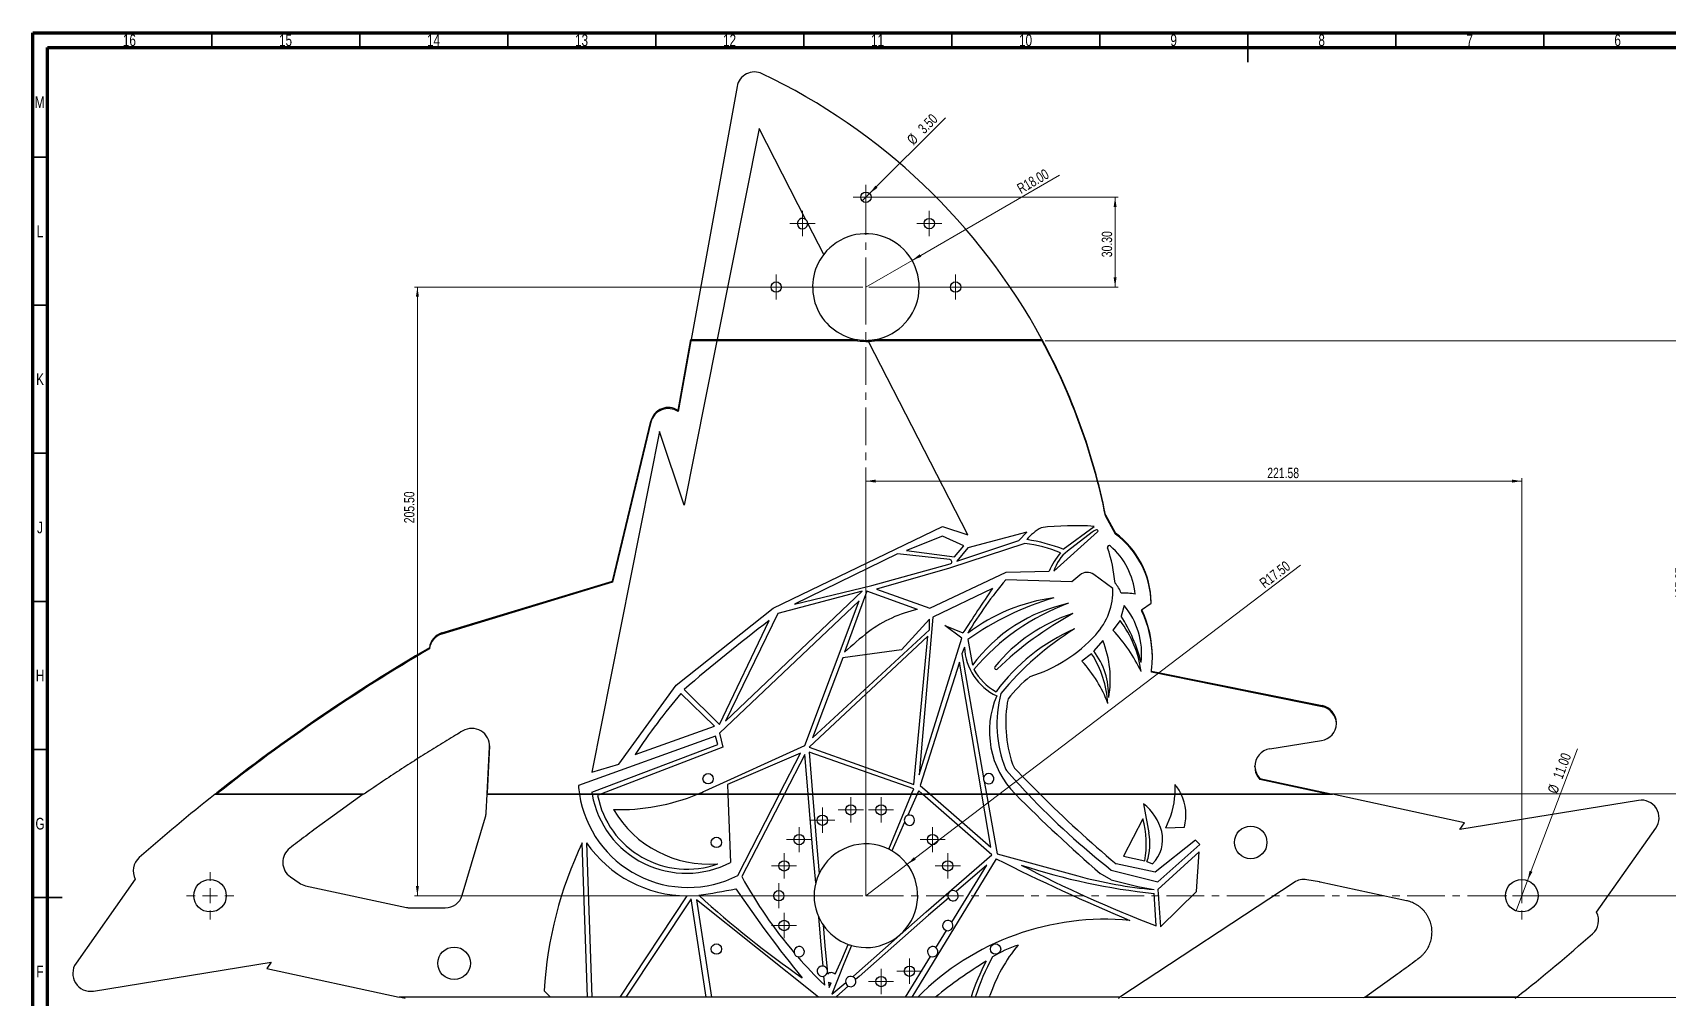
# Model space of a CAD drawing. Header units: millimetres. Extents: x 0 to 855, y 0 to 589.
# Drawn here: x 15 to 567, y 263 to 589 of the extents above; entities that cross this region are included whole.
import ezdxf

# ---------------------------------------------------------------- set-up
doc = ezdxf.new("R2010")
doc.units = ezdxf.units.MM
doc.linetypes.add('CENTERX2', pattern=[20.32, 12.7, -2.54, 2.54, -2.54])
doc.styles.add('SLDTEXTSTYLE0', font='TXT', dxfattribs={"width": 0.75})
doc.dimstyles.new('SLDDIMSTYLE0', dxfattribs={"dimtxt": 3.5, "dimasz": 3.302, "dimexe": 0, "dimexo": 0.0625, "dimgap": 0.875, "dimtad": 1, "dimrnd": 1e-09, "dimzin": 4, "dimdsep": 46, "dimtxsty": 'SLDTEXTSTYLE0', "dimsah": 1, "dimcen": 0.09, "dimadec": 0, "dimazin": 1, "dimtfac": 1, "dimtofl": 0, "dimtmove": 0, "dimatfit": 3, "dimfxl": 1, "dimfrac": 2, "dimtolj": 1, "dimtzin": 12, "dimarcsym": 0})
doc.dimstyles.new('SLDDIMSTYLE1', dxfattribs={"dimtxt": 3.5, "dimasz": 3.302, "dimexe": 0, "dimexo": 0.0625, "dimgap": 0.875, "dimtad": 1, "dimrnd": 1e-09, "dimzin": 12, "dimdsep": 46, "dimtxsty": 'SLDTEXTSTYLE0', "dimsah": 1, "dimcen": 0.09, "dimadec": 0, "dimazin": 3, "dimtfac": 1, "dimtofl": 0, "dimtmove": 0, "dimatfit": 3, "dimfxl": 1, "dimfrac": 2, "dimtolj": 1, "dimtzin": 12, "dimarcsym": 0})
doc.dimstyles.new('SLDDIMSTYLE2', dxfattribs={"dimtxt": 3.5, "dimasz": 3.302, "dimexe": 0, "dimexo": 0.0625, "dimgap": 0.875, "dimtad": 1, "dimrnd": 1e-09, "dimzin": 4, "dimdsep": 46, "dimtxsty": 'SLDTEXTSTYLE0', "dimsah": 1, "dimcen": 0, "dimadec": 0, "dimazin": 1, "dimtfac": 1, "dimtofl": 0, "dimtmove": 0, "dimatfit": 3, "dimfxl": 1, "dimfrac": 2, "dimtolj": 1, "dimtzin": 12, "dimarcsym": 0})
doc.dimstyles.new('SLDDIMSTYLE3', dxfattribs={"dimtxt": 3.5, "dimasz": 3.302, "dimexe": 0, "dimexo": 0.0625, "dimgap": 0.875, "dimtad": 1, "dimrnd": 1e-09, "dimzin": 4, "dimdsep": 46, "dimtxsty": 'SLDTEXTSTYLE0', "dimblk1": 'NONE', "dimsah": 1, "dimcen": 0, "dimadec": 0, "dimazin": 1, "dimtfac": 1, "dimtmove": 0, "dimatfit": 3, "dimldrblk": 'NONE', "dimfxl": 1, "dimfrac": 2, "dimtolj": 1, "dimtzin": 12, "dimarcsym": 0})

# ---------------------------------------------------------------- blocks, each defined once
blk = doc.blocks.new('_D')
at = {"color": 7, "linetype": 'Continuous', "lineweight": 0}
for p, q in [((297.49, 533.44), (381.68, 533.44)), ((380.68, 533.44), (380.68, 503.14)), ((297.49, 503.14), (381.68, 503.14))]:
    blk.add_line(p, q, dxfattribs=at)
at = {"color": 7, "linetype": 'Continuous', "lineweight": 18}
for points in [[(380.68, 533.44), (380.18, 530.14), (381.19, 530.14)], [(380.68, 503.14), (381.19, 506.44), (380.18, 506.44)]]:
    blk.add_solid(points, dxfattribs=at)
at = {"color": 7, "linetype": 'Continuous', "lineweight": 18, "insert": (376.17, 513.21), "char_height": 3.5, "attachment_point": 1, "rotation": 90, "style": 'SLDTEXTSTYLE0'}
blk.add_mtext('30.30', dxfattribs=at)
blk = doc.blocks.new('_D_1')
at = {"color": 7, "linetype": 'Continuous', "lineweight": 0}
for p, q in [((296.49, 298.64), (296.49, 438.61)), ((296.49, 437.61), (518.07, 437.61)), ((518.07, 298.64), (518.07, 438.61))]:
    blk.add_line(p, q, dxfattribs=at)
at = {"color": 7, "linetype": 'Continuous', "lineweight": 18}
for points in [[(296.49, 437.61), (299.79, 437.1), (299.79, 438.12)], [(518.07, 437.61), (514.77, 438.12), (514.77, 437.1)]]:
    blk.add_solid(points, dxfattribs=at)
at = {"color": 7, "linetype": 'Continuous', "lineweight": 18, "insert": (432.09, 442.12), "char_height": 3.5, "attachment_point": 1, "style": 'SLDTEXTSTYLE0'}
blk.add_mtext('221.58', dxfattribs=at)
blk = doc.blocks.new('_D_2')
at = {"color": 7, "linetype": 'Continuous', "lineweight": 0}
for p, q in [((295.49, 503.14), (143.97, 503.14)), ((144.97, 503.14), (144.97, 297.64)), ((295.49, 297.64), (143.97, 297.64))]:
    blk.add_line(p, q, dxfattribs=at)
at = {"color": 7, "linetype": 'Continuous', "lineweight": 18}
for points in [[(144.97, 503.14), (144.46, 499.84), (145.48, 499.84)], [(144.97, 297.64), (145.48, 300.94), (144.46, 300.94)]]:
    blk.add_solid(points, dxfattribs=at)
at = {"color": 7, "linetype": 'Continuous', "lineweight": 18, "insert": (140.46, 423.38), "char_height": 3.5, "attachment_point": 1, "rotation": 90, "style": 'SLDTEXTSTYLE0'}
blk.add_mtext('205.50', dxfattribs=at)
blk = doc.blocks.new('_D_3')
at = {"color": 7, "linetype": 'Continuous', "lineweight": 0}
for p, q in [((357.01, 485.01), (575.44, 485.01)), ((574.44, 485.01), (574.44, 297.64)), ((519.07, 297.64), (575.44, 297.64))]:
    blk.add_line(p, q, dxfattribs=at)
at = {"color": 7, "linetype": 'Continuous', "lineweight": 18}
for points in [[(574.44, 485.01), (573.94, 481.71), (574.95, 481.71)], [(574.44, 297.64), (574.95, 300.94), (573.94, 300.94)]]:
    blk.add_solid(points, dxfattribs=at)
at = {"color": 7, "linetype": 'Continuous', "lineweight": 18, "insert": (569.93, 397.75), "char_height": 3.5, "attachment_point": 1, "rotation": 90, "style": 'SLDTEXTSTYLE0'}
blk.add_mtext('187.37', dxfattribs=at)
blk = doc.blocks.new('_D_4')
at = {"color": 7, "linetype": 'Continuous', "lineweight": 0}
for p, q in [((453.13, 331.98), (587.44, 331.98)), ((586.44, 331.98), (586.44, 297.64)), ((519.07, 297.64), (587.44, 297.64))]:
    blk.add_line(p, q, dxfattribs=at)
at = {"color": 7, "linetype": 'Continuous', "lineweight": 18}
for points in [[(586.44, 331.98), (585.94, 328.68), (586.95, 328.68)], [(586.44, 297.64), (586.95, 300.94), (585.94, 300.94)]]:
    blk.add_solid(points, dxfattribs=at)
at = {"color": 7, "linetype": 'Continuous', "lineweight": 18, "insert": (581.93, 308.48), "char_height": 3.5, "attachment_point": 1, "rotation": 90, "style": 'SLDTEXTSTYLE0'}
blk.add_mtext('34.34', dxfattribs=at)
blk = doc.blocks.new('_D_5')
at = {"color": 7, "linetype": 'Continuous', "lineweight": 0}
for q in [(361.93, 540.87), (296.49, 503.14)]:
    blk.add_line((312.08, 512.13), q, dxfattribs=at)
at = {"color": 7, "linetype": 'Continuous', "lineweight": 18}
blk.add_solid([(312.08, 512.13), (315.2, 513.34), (314.69, 514.22)], dxfattribs=at)
at = {"color": 7, "linetype": 'Continuous', "lineweight": 18, "insert": (347.14, 537.55), "char_height": 3.5, "attachment_point": 1, "rotation": 29.9685, "style": 'SLDTEXTSTYLE0'}
blk.add_mtext('R18.00', dxfattribs=at)
blk = doc.blocks.new('_D_6')
at = {"color": 7, "linetype": 'Continuous', "lineweight": 0}
for q in [(323.34, 560.29), (295.25, 532.2)]:
    blk.add_line((297.73, 534.68), q, dxfattribs=at)
at = {"color": 7, "linetype": 'Continuous', "lineweight": 18}
blk.add_solid([(297.73, 534.68), (300.42, 536.65), (299.7, 537.37)], dxfattribs=at)
at = {"color": 7, "linetype": 'Continuous', "lineweight": 18, "char_height": 3.5, "attachment_point": 1, "rotation": 45, "style": 'SLDTEXTSTYLE0'}
for s, insert in [('3.50', (313.72, 557.11)), ('%%c', (310.02, 553.34))]:
    blk.add_mtext(s, dxfattribs=dict(at, insert=insert))
blk = doc.blocks.new('_None')
blk = doc.blocks.new('_D_7')
at = {"color": 7, "linetype": 'Continuous', "lineweight": 0}
for q in [(443.33, 409.23), (296.49, 297.64)]:
    blk.add_line((310.42, 308.23), q, dxfattribs=at)
at = {"color": 7, "linetype": 'Continuous', "lineweight": 18}
blk.add_solid([(310.42, 308.23), (313.36, 309.82), (312.75, 310.63)], dxfattribs=at)
at = {"color": 7, "linetype": 'Continuous', "lineweight": 18, "insert": (429.08, 404.06), "char_height": 3.5, "attachment_point": 1, "rotation": 37.2321, "style": 'SLDTEXTSTYLE0'}
blk.add_mtext('R17.50', dxfattribs=at)
blk = doc.blocks.new('_D_8')
at = {"color": 7, "linetype": 'Continuous', "lineweight": 0}
for q in [(536.86, 347.25), (516.12, 292.5)]:
    blk.add_line((520.02, 302.78), q, dxfattribs=at)
at = {"color": 7, "linetype": 'Continuous', "lineweight": 18}
blk.add_solid([(520.02, 302.78), (521.66, 305.69), (520.71, 306.05)], dxfattribs=at)
at = {"color": 7, "linetype": 'Continuous', "lineweight": 18, "char_height": 3.5, "attachment_point": 1, "rotation": 69.2574, "style": 'SLDTEXTSTYLE0'}
for s, insert in [('11.00', (528.47, 337.98)), ('%%c', (526.66, 333.03))]:
    blk.add_mtext(s, dxfattribs=dict(at, insert=insert))
blk = doc.blocks.new('_D_9')
at = {"color": 7, "linetype": 'Continuous', "lineweight": 0}
for p, q in [((403.97, 331.98), (605.44, 331.98)), ((604.44, 331.98), (604.44, 263.3)), ((382.85, 263.3), (605.44, 263.3))]:
    blk.add_line(p, q, dxfattribs=at)
at = {"color": 7, "linetype": 'Continuous', "lineweight": 18}
for points in [[(604.44, 331.98), (603.94, 328.68), (604.95, 328.68)], [(604.44, 263.3), (604.95, 266.6), (603.94, 266.6)]]:
    blk.add_solid(points, dxfattribs=at)
at = {"color": 7, "linetype": 'Continuous', "lineweight": 18, "insert": (599.93, 289.89), "char_height": 3.5, "attachment_point": 1, "rotation": 90, "style": 'SLDTEXTSTYLE0'}
blk.add_mtext('68.68', dxfattribs=at)
blk = doc.blocks.new('SW_CENTERMARKSYMBOL_4')
at = {"color": 0, "linetype": 'Continuous', "lineweight": 18}
for p, q in [((-2.5, 0), (-4.25, 0)), ((0, 0), (-2.5, 0)), ((0, 2.5), (0, 4.25)), ((0, 0), (0, 2.5)), ((0, 0), (0, -2.5)), ((0, 0), (2.5, 0)), ((2.5, 0), (4.25, 0)), ((0, -2.5), (0, -4.25))]:
    blk.add_line(p, q, dxfattribs=at)
blk = doc.blocks.new('SW_CENTERMARKSYMBOL_5')
at = {"color": 0, "linetype": 'Continuous', "lineweight": 18}
for p, q in [((-2.5, 0), (-4.25, 0)), ((0, 0), (-2.5, 0)), ((0, 2.5), (0, 4.25)), ((0, 0), (0, 2.5)), ((0, 0), (0, -2.5)), ((0, 0), (2.5, 0)), ((2.5, 0), (4.25, 0)), ((0, -2.5), (0, -4.25))]:
    blk.add_line(p, q, dxfattribs=at)
blk = doc.blocks.new('SW_CENTERMARKSYMBOL_6')
at = {"color": 0, "linetype": 'Continuous', "lineweight": 18}
for p, q in [((-2.5, 0), (-4.25, 0)), ((0, 0), (-2.5, 0)), ((0, 2.5), (0, 4.25)), ((0, 0), (0, 2.5)), ((0, 0), (0, -2.5)), ((0, 0), (2.5, 0)), ((2.5, 0), (4.25, 0)), ((0, -2.5), (0, -4.25))]:
    blk.add_line(p, q, dxfattribs=at)
blk = doc.blocks.new('SW_CENTERMARKSYMBOL_7')
at = {"color": 0, "linetype": 'Continuous', "lineweight": 18}
for p, q in [((-2.5, 0), (-4.25, 0)), ((0, 0), (-2.5, 0)), ((0, 2.5), (0, 4.25)), ((0, 0), (0, 2.5)), ((0, 0), (0, -2.5)), ((0, 0), (2.5, 0)), ((2.5, 0), (4.25, 0)), ((0, -2.5), (0, -4.25))]:
    blk.add_line(p, q, dxfattribs=at)
blk = doc.blocks.new('SW_CENTERMARKSYMBOL_8')
at = {"color": 0, "linetype": 'Continuous', "lineweight": 18}
for p, q in [((-2.5, 0), (-4.25, 0)), ((0, 0), (-2.5, 0)), ((0, 2.5), (0, 4.25)), ((0, 0), (0, 2.5)), ((0, 0), (0, -2.5)), ((0, 0), (2.5, 0)), ((2.5, 0), (4.25, 0)), ((0, -2.5), (0, -4.25))]:
    blk.add_line(p, q, dxfattribs=at)
blk = doc.blocks.new('SW_CENTERMARKSYMBOL_9')
at = {"color": 0, "linetype": 'Continuous', "lineweight": 18}
for p, q in [((-2.5, 0), (-4.25, 0)), ((0, 0), (-2.5, 0)), ((0, 2.5), (0, 4.25)), ((0, 0), (0, 2.5)), ((0, 0), (0, -2.5)), ((0, 0), (2.5, 0)), ((2.5, 0), (4.25, 0)), ((0, -2.5), (0, -4.25))]:
    blk.add_line(p, q, dxfattribs=at)
blk = doc.blocks.new('SW_CENTERMARKSYMBOL_10')
at = {"color": 0, "linetype": 'Continuous', "lineweight": 18}
for p, q in [((-2.5, 0), (-4.25, 0)), ((0, 0), (-2.5, 0)), ((0, 2.5), (0, 4.25)), ((0, 0), (0, 2.5)), ((0, 0), (0, -2.5)), ((0, 0), (2.5, 0)), ((2.5, 0), (4.25, 0)), ((0, -2.5), (0, -4.25))]:
    blk.add_line(p, q, dxfattribs=at)
blk = doc.blocks.new('SW_CENTERMARKSYMBOL_11')
at = {"color": 0, "linetype": 'Continuous', "lineweight": 18}
for p, q in [((-2.5, 0), (-4.25, 0)), ((0, 0), (-2.5, 0)), ((0, 2.5), (0, 4.25)), ((0, 0), (0, 2.5)), ((0, 0), (0, -2.5)), ((0, 0), (2.5, 0)), ((2.5, 0), (4.25, 0)), ((0, -2.5), (0, -4.25))]:
    blk.add_line(p, q, dxfattribs=at)
blk = doc.blocks.new('SW_CENTERMARKSYMBOL_12')
at = {"color": 0, "linetype": 'Continuous', "lineweight": 18}
for p, q in [((-2.5, 0), (-4.25, 0)), ((0, 0), (-2.5, 0)), ((0, 2.5), (0, 4.25)), ((0, 0), (0, 2.5)), ((0, 0), (0, -2.5)), ((0, 0), (2.5, 0)), ((2.5, 0), (4.25, 0)), ((0, -2.5), (0, -4.25))]:
    blk.add_line(p, q, dxfattribs=at)
blk = doc.blocks.new('SW_CENTERMARKSYMBOL_13')
at = {"color": 0, "linetype": 'Continuous', "lineweight": 18}
for p, q in [((-2.5, 0), (-4.25, 0)), ((0, 0), (-2.5, 0)), ((0, 2.5), (0, 4.25)), ((0, 0), (0, 2.5)), ((0, 0), (0, -2.5)), ((0, 0), (2.5, 0)), ((2.5, 0), (4.25, 0)), ((0, -2.5), (0, -4.25))]:
    blk.add_line(p, q, dxfattribs=at)
blk = doc.blocks.new('SW_CENTERMARKSYMBOL_14')
at = {"color": 0, "linetype": 'Continuous', "lineweight": 18}
for p, q in [((-2.5, 0), (-4.25, 0)), ((0, 0), (-2.5, 0)), ((0, 2.5), (0, 4.25)), ((0, 0), (0, 2.5)), ((0, 0), (0, -2.5)), ((0, 0), (2.5, 0)), ((2.5, 0), (4.25, 0)), ((0, -2.5), (0, -4.25))]:
    blk.add_line(p, q, dxfattribs=at)
blk = doc.blocks.new('SW_CENTERMARKSYMBOL_15')
at = {"color": 0, "linetype": 'Continuous', "lineweight": 18}
for p, q in [((-2.5, 0), (-4.25, 0)), ((0, 0), (-2.5, 0)), ((0, 2.5), (0, 4.25)), ((0, 0), (0, 2.5)), ((0, 0), (0, -2.5)), ((0, 0), (2.5, 0)), ((2.5, 0), (4.25, 0)), ((0, -2.5), (0, -4.25))]:
    blk.add_line(p, q, dxfattribs=at)
blk = doc.blocks.new('SW_CENTERMARKSYMBOL_16')
at = {"color": 0, "linetype": 'Continuous', "lineweight": 18}
for p, q in [((-2.5, 0), (-4.25, 0)), ((0, 0), (-2.5, 0)), ((0, 2.5), (0, 4.25)), ((0, 0), (0, 2.5)), ((0, 0), (0, -2.5)), ((0, 0), (2.5, 0)), ((2.5, 0), (4.25, 0)), ((0, -2.5), (0, -4.25))]:
    blk.add_line(p, q, dxfattribs=at)
blk = doc.blocks.new('SW_CENTERMARKSYMBOL_17')
at = {"color": 0, "linetype": 'Continuous', "lineweight": 18}
for p, q in [((0, 5), (0, 8)), ((-5, 0), (-8, 0)), ((0, 0), (-2.5, 0)), ((0, 0), (0, 2.5)), ((0, 0), (0, -2.5)), ((0, 0), (2.5, 0)), ((5, 0), (8, 0)), ((0, -5), (0, -8))]:
    blk.add_line(p, q, dxfattribs=at)
blk = doc.blocks.new('SW_CENTERMARKSYMBOL_18')
at = {"color": 0, "linetype": 'Continuous', "lineweight": 18}
for p, q in [((0, 5), (0, 8)), ((-5, 0), (-8, 0)), ((0, 0), (-2.5, 0)), ((0, 0), (0, 2.5)), ((0, 0), (0, -2.5)), ((0, 0), (2.5, 0)), ((5, 0), (8, 0)), ((0, -5), (0, -8))]:
    blk.add_line(p, q, dxfattribs=at)
blk = doc.blocks.new('SW_CENTERMARKSYMBOL_19')
at = {"color": 0, "linetype": 'Continuous', "lineweight": 18}
for p, q in [((-2.5, 0), (-4.25, 0)), ((0, 0), (-2.5, 0)), ((0, 2.5), (0, 4.25)), ((0, 0), (0, 2.5)), ((0, 0), (0, -2.5)), ((0, 0), (2.5, 0)), ((2.5, 0), (4.25, 0)), ((0, -2.5), (0, -4.25))]:
    blk.add_line(p, q, dxfattribs=at)
blk = doc.blocks.new('SW_CENTERMARKSYMBOL_20')
at = {"color": 0, "linetype": 'Continuous', "lineweight": 18}
for p, q in [((-2.5, 0), (-4.25, 0)), ((0, 0), (-2.5, 0)), ((0, 2.5), (0, 4.25)), ((0, 0), (0, 2.5)), ((0, 0), (0, -2.5)), ((0, 0), (2.5, 0)), ((2.5, 0), (4.25, 0)), ((0, -2.5), (0, -4.25))]:
    blk.add_line(p, q, dxfattribs=at)
blk = doc.blocks.new('SW_CENTERMARKSYMBOL_21')
at = {"color": 0, "linetype": 'Continuous', "lineweight": 18}
for p, q in [((-2.5, 0), (-4.25, 0)), ((0, 0), (-2.5, 0)), ((0, 2.5), (0, 4.25)), ((0, 0), (0, 2.5)), ((0, 0), (0, -2.5)), ((0, 0), (2.5, 0)), ((2.5, 0), (4.25, 0)), ((0, -2.5), (0, -4.25))]:
    blk.add_line(p, q, dxfattribs=at)

msp = doc.modelspace()

# ---------------------------------------------------------------- linework, layer by layer
at = {"color": 7, "linetype": 'Continuous', "lineweight": 70}
for p, q in [((15, 5), (15, 589)), ((15, 589), (836, 589)), ((20, 10), (20, 584)), ((20, 584), (831, 584))]:
    msp.add_line(p, q, dxfattribs=at)
at = {"color": 7, "linetype": 'Continuous', "lineweight": 35}
for p, q in [((75.5, 584), (75.5, 589)), ((125.5, 584), (125.5, 589)), ((175.5, 584), (175.5, 589)), ((225.5, 584), (225.5, 589)), ((275.5, 584), (275.5, 589)), ((325.5, 584), (325.5, 589)), ((375.5, 584), (375.5, 589)), ((425.5, 589), (425.5, 579)), ((425.5, 584), (425.5, 589)), ((475.5, 584), (475.5, 589)), ((525.5, 584), (525.5, 589)), ((20, 547), (15, 547)), ((20, 497), (15, 497)), ((20, 447), (15, 447)), ((20, 397), (15, 397)), ((20, 347), (15, 347)), ((15, 297), (25, 297)), ((20, 297), (15, 297))]:
    msp.add_line(p, q, dxfattribs=at)
at = {"color": 7, "linetype": 'Continuous', "lineweight": 25}
for p, q in [((252.9708, 570.82016), (237.40702, 485.44932)), ((260.39078, 556.6697), (246.19808, 485.44932)), ((276.25124, 525.85316), (260.39078, 556.6697)), ((282.26527, 514.16802), (276.80279, 524.78151)), ((233.03018, 461.44136), (237.39277, 485.37117)), ((237.39277, 485.01047), (233.03018, 461.08065)), ((246.11062, 485.01047), (235.05202, 429.51727)), ((237.39277, 485.01047), (237.39277, 485.37117)), ((246.11062, 485.01047), (237.39277, 485.01047)), ((237.40702, 485.44932), (246.19808, 485.44932)), ((293.61684, 485.01047), (246.11062, 485.01047)), ((246.19808, 485.44932), (293.16964, 485.44932)), ((293.61684, 485.01047), (293.61684, 485.37117)), ((330.9778, 419.52061), (297.37952, 484.80135)), ((299.36619, 485.01047), (299.36619, 485.37117)), ((356.00623, 485.01047), (299.36619, 485.01047)), ((299.81338, 485.44932), (355.96381, 485.44932)), ((356.00623, 485.01047), (356.00623, 485.37117)), ((233.03018, 461.08065), (233.03018, 461.44136)), ((226.81648, 454.39255), (203.89525, 339.37151)), ((210.83645, 403.80688), (223.84985, 457.86586)), ((223.84985, 457.50515), (210.83645, 403.44617)), ((223.84985, 457.50515), (223.84985, 457.86586)), ((235.05202, 429.51727), (226.81648, 454.39255)), ((377.4211, 425.92234), (377.4211, 426.28305)), ((377.4211, 426.28305), (380.77829, 420.08505)), ((380.77829, 419.72434), (377.4211, 425.92234)), ((265.21342, 394.67138), (322.35061, 422.2849)), ((322.35061, 422.2849), (330.9778, 419.52061)), ((350.8191, 420.36961), (330.9778, 415.0778)), ((348.152, 417.54031), (350.8191, 420.36961)), ((360.0254, 407.21023), (374.78354, 420.4537)), ((363.185, 414.59169), (373.57078, 422.33702)), ((372.96768, 420.40552), (364.61312, 413.99833)), ((380.77829, 419.72434), (380.77829, 420.08505)), ((322.35061, 419.0471), (310.2032, 414.12956)), ((329.55496, 415.76411), (322.35061, 419.0471)), ((350.18403, 416.4996), (324.74974, 408.20313)), ((326.43986, 412.08202), (329.55496, 415.76411)), ((327.15543, 410.55006), (348.152, 417.54031)), ((330.9778, 415.0778), (327.15543, 410.55006)), ((307.20248, 413.0606), (272.31772, 396.03684)), ((298.43943, 402.39982), (324.95096, 409.65376)), ((324.83201, 411.14715), (307.20248, 413.0606)), ((310.2032, 414.12956), (326.43986, 412.08202)), ((153.23162, 386.35421), (210.83645, 403.80688)), ((210.83645, 403.44617), (153.23162, 385.9935)), ((210.83645, 403.44617), (210.83645, 403.80688)), ((324.74974, 408.20313), (300.02405, 401.15035)), ((318.10351, 394.67138), (343.85119, 406.84898)), ((366.0096, 403.66113), (343.80116, 404.33291)), ((343.85119, 406.84898), (358.38332, 407.21446)), ((368.79188, 405.91291), (366.0096, 403.66113)), ((379.96383, 401.39972), (373.45716, 406.05213)), ((249.07952, 356.53801), (295.27571, 400.4274)), ((295.27571, 400.4274), (266.73109, 392.9017)), ((272.31772, 396.03684), (298.43943, 402.39982)), ((296.76338, 400.4274), (289.31479, 379.80972)), ((313.88219, 394.24286), (296.76338, 400.4274)), ((300.02405, 401.15035), (318.10351, 394.67138)), ((339.23676, 401.39972), (319.12235, 391.67099)), ((232.37141, 368.77051), (265.21342, 394.67138)), ((294.1759, 397.23585), (246.9866, 352.50766)), ((266.73109, 392.9017), (249.07952, 356.53801)), ((275.89734, 348.37555), (294.1759, 397.23585)), ((383.68975, 395.58397), (382.71411, 392.00711)), ((389.65499, 394.19114), (392.86097, 396.37796)), ((389.65499, 393.83044), (389.78421, 393.91858)), ((389.78421, 393.91858), (389.78421, 394.27928)), ((392.86097, 396.37796), (392.86097, 396.73867)), ((246.9866, 355.39893), (263.82392, 390.50985)), ((278.50467, 350.95555), (317.93537, 387.4301)), ((317.93537, 390.96762), (308.55318, 380.67488)), ((319.12235, 391.67099), (314.49196, 338.42213)), ((317.93537, 387.4301), (317.93537, 390.96762)), ((328.90149, 384.57638), (323.13149, 388.89264)), ((323.13149, 388.89264), (329.26534, 386.33845)), ((382.35278, 390.50985), (379.96383, 387.25369)), ((149.0171, 380.99069), (149.0171, 381.3514)), ((153.23162, 385.9935), (153.23162, 386.35421)), ((317.39411, 385.24077), (277.34379, 347.79777)), ((312.66113, 335.15609), (317.39411, 385.24077)), ((314.49196, 338.42213), (328.90149, 384.57638)), ((329.76331, 381.54173), (328.90149, 379.29396)), ((330.92776, 384.11444), (332.45954, 375.44299)), ((376.50473, 383.82473), (373.45716, 380.30588)), ((288.72942, 377.8926), (278.50467, 350.95555)), ((308.55318, 380.67488), (288.72942, 377.8926)), ((328.14352, 376.51101), (314.7884, 334.83074)), ((335.64818, 331.97824), (328.14352, 376.51101)), ((328.90149, 379.29396), (336.27308, 337.45909)), ((372.75036, 379.29396), (369.47145, 376.77098)), ((393.26697, 378.11034), (393.26697, 378.47105)), ((392.98805, 373.40416), (392.94276, 373.41328)), ((450.64011, 361.43927), (392.94276, 373.05257)), ((392.98805, 373.40416), (392.98805, 373.76487)), ((392.98805, 373.40416), (450.64011, 361.79998)), ((212.97026, 342.01268), (232.37141, 368.77051)), ((245.29951, 354.92501), (233.98193, 365.90169)), ((235.05202, 367.20485), (246.9866, 355.39893)), ((450.64011, 361.43927), (450.64011, 361.79998)), ((218.48432, 345.32647), (245.29951, 354.92501)), ((455.45347, 355.73759), (455.45347, 356.0983)), ((169.34626, 348.20567), (168.53862, 332.33895)), ((169.34626, 348.20567), (169.35119, 348.32691)), ((169.34626, 347.84497), (169.34626, 348.20567)), ((245.72225, 351.49027), (199.37294, 334.83074)), ((203.89525, 332.56959), (246.41711, 348.68768)), ((242.23052, 333.04032), (275.89734, 348.37555)), ((246.41711, 348.68768), (245.72225, 351.49027)), ((246.9866, 352.50766), (248.20124, 347.79777)), ((433.00541, 347.25465), (450.38912, 349.99092)), ((168.53862, 331.97824), (169.34626, 347.84497)), ((248.20124, 347.79777), (207.13539, 331.97824)), ((274.4502, 345.8016), (249.7344, 335.15609)), ((267.34697, 331.97824), (274.4502, 345.8016)), ((275.89734, 345.32647), (269.00168, 331.97824)), ((277.00979, 331.97824), (275.89734, 345.32647)), ((277.34379, 347.79777), (312.66113, 335.15609)), ((312.66113, 333.71654), (277.34379, 346.08889)), ((277.34379, 346.08889), (278.49451, 331.97824)), ((203.89525, 339.37151), (212.97026, 342.01268)), ((427.94107, 341.14728), (427.94107, 341.50798)), ((429.5774, 336.84599), (429.5774, 337.2067)), ((429.5774, 337.2067), (452.12753, 332.33895)), ((76.61134, 331.90009), (126.64348, 331.90009)), ((77.16699, 331.97824), (77.16699, 332.33895)), ((77.16699, 331.97824), (127.00284, 331.97824)), ((126.64348, 331.90009), (115.58197, 323.92804)), ((168.20965, 325.65956), (168.52551, 331.90009)), ((168.52551, 331.90009), (199.70544, 331.90009)), ((168.53862, 331.97824), (168.53862, 332.33895)), ((168.53862, 331.97824), (199.6935, 331.97824)), ((199.6935, 331.97824), (203.9921, 331.97824)), ((199.70544, 331.90009), (204.00574, 331.90009)), ((203.9921, 331.97824), (207.13539, 331.97824)), ((204.00574, 331.90009), (206.93253, 331.90009)), ((206.93253, 331.90009), (205.84962, 331.48293)), ((206.93253, 331.90009), (239.58551, 331.90009)), ((207.13539, 331.97824), (239.77667, 331.97824)), ((239.58551, 331.90009), (249.8582, 331.90009)), ((239.77667, 331.97824), (249.85523, 331.97824)), ((249.7344, 335.15609), (249.85523, 331.97824)), ((249.85523, 331.97824), (267.34697, 331.97824)), ((249.8582, 331.90009), (267.30681, 331.90009)), ((249.8582, 331.90009), (250.73345, 308.8813)), ((253.20995, 304.46667), (267.30681, 331.90009)), ((268.96131, 331.90009), (254.58408, 304.06945)), ((267.30681, 331.90009), (268.96131, 331.90009)), ((267.34697, 331.97824), (269.00168, 331.97824)), ((268.96131, 331.90009), (277.01631, 331.90009)), ((269.00168, 331.97824), (277.00979, 331.97824)), ((277.00979, 331.97824), (278.49451, 331.97824)), ((277.01631, 331.90009), (278.50088, 331.90009)), ((278.50467, 314.04142), (277.01631, 331.90009)), ((278.49451, 331.97824), (311.94475, 331.97824)), ((278.50088, 331.90009), (311.91254, 331.90009)), ((278.50088, 331.90009), (279.96196, 313.98367)), ((305.07684, 315.31333), (311.91254, 331.90009)), ((313.81699, 331.90009), (310.61561, 324.77449)), ((311.91254, 331.90009), (313.81699, 331.90009)), ((311.94475, 331.97824), (312.66113, 333.71654)), ((311.94475, 331.97824), (313.8521, 331.97824)), ((313.81699, 331.90009), (315.63778, 331.90009)), ((314.32927, 333.04032), (313.8521, 331.97824)), ((313.8521, 331.97824), (315.5481, 331.97824)), ((315.5481, 331.97824), (314.32927, 333.04032)), ((314.7884, 334.83074), (318.05757, 331.97824)), ((315.5481, 331.97824), (318.05757, 331.97824)), ((315.63778, 331.90009), (318.14713, 331.90009)), ((339.06755, 311.48347), (315.63778, 331.90009)), ((318.05757, 331.97824), (335.64818, 331.97824)), ((318.14713, 331.90009), (335.66135, 331.90009)), ((318.14713, 331.90009), (338.68062, 313.98367)), ((335.64818, 331.97824), (337.23884, 331.97824)), ((335.66135, 331.90009), (337.25261, 331.90009)), ((338.68062, 313.98367), (335.66135, 331.90009)), ((336.48967, 336.22989), (337.23884, 331.97824)), ((337.23884, 331.97824), (346.92741, 331.97824)), ((337.25261, 331.90009), (347.00486, 331.90009)), ((337.25261, 331.90009), (340.79913, 311.77308)), ((346.92741, 331.97824), (351.20994, 331.97824)), ((347.00486, 331.90009), (351.28404, 331.90009)), ((351.20994, 331.97824), (355.26609, 331.97824)), ((351.28404, 331.90009), (355.3448, 331.90009)), ((355.26609, 331.97824), (400.92751, 331.97824)), ((355.3448, 331.90009), (400.92262, 331.90009)), ((400.92262, 331.90009), (403.00405, 331.90009)), ((400.92751, 331.97824), (402.96642, 331.97824)), ((402.96642, 331.97824), (452.12753, 331.97824)), ((403.00405, 331.90009), (454.16055, 331.90009)), ((452.12753, 331.97824), (429.5774, 336.84599)), ((452.12753, 331.97824), (452.12753, 332.33895)), ((498.75449, 322.27389), (454.16055, 331.90009)), ((557.48069, 329.82975), (497.16951, 320.02376)), ((115.58197, 323.92804), (109.99825, 319.84448)), ((160.12367, 297.81844), (167.96938, 324.25585)), ((309.58256, 322.47514), (306.12832, 314.78674)), ((390.05172, 323.62646), (383.46174, 311.00644)), ((397.76955, 320.56521), (404.10366, 320.79791)), ((497.16951, 320.02376), (498.75449, 322.27389)), ((543.35019, 292.06097), (563.34883, 320.4523)), ((202.49022, 263.38019), (200.68096, 315.49133)), ((202.08751, 315.49133), (203.89676, 263.38019)), ((304.23057, 313.3359), (305.07684, 315.31333)), ((306.12832, 314.78674), (305.27181, 312.77805)), ((407.79642, 316.33445), (394.17449, 305.57484)), ((395.09074, 302.32759), (409.35199, 314.90884)), ((409.35199, 314.90884), (407.79642, 316.33445)), ((279.55211, 302.03409), (278.50467, 314.04142)), ((279.96196, 313.98367), (280.6608, 305.09926)), ((340.50604, 310.12724), (311.98868, 263.38019)), ((316.83329, 292.21602), (339.06755, 311.48347)), ((340.79913, 311.77308), (368.12391, 304.31182)), ((383.46174, 311.00644), (390.71375, 309.38055)), ((409.03902, 312.44289), (395.09074, 299.72021)), ((408.19898, 299.04202), (409.03902, 312.44289)), ((102.06783, 303.99661), (105.00914, 301.9583)), ((325.47353, 288.71551), (337.30704, 307.99004)), ((337.30704, 307.99004), (326.95392, 299.05316)), ((379.37277, 303.04982), (375.62691, 305.1173)), ((379.37277, 306.30416), (395.09074, 302.32759)), ((394.17449, 305.57484), (381.02079, 308.39501)), ((391.456, 309.17343), (393.3583, 308.37758)), ((49.63283, 303.21931), (29.63419, 274.82798)), ((107.16066, 301.02496), (141.27679, 293.66054)), ((441.15498, 302.11945), (382.24331, 263.38019)), ((394.532, 287.4519), (393.82697, 298.40799)), ((395.09074, 299.72021), (395.97781, 287.13092)), ((395.97781, 287.13092), (408.19898, 299.04202)), ((449.71331, 302.28312), (445.47704, 303.01795)), ((479.18132, 295.92718), (449.95387, 302.23631)), ((142.54281, 293.52545), (154.37161, 293.52545)), ((213.50353, 263.38019), (236.07781, 297.57786)), ((237.44055, 296.59832), (215.34663, 263.38019)), ((242.5697, 263.38019), (237.44055, 296.59832)), ((280.46186, 263.38019), (239.27248, 296.23014)), ((239.27248, 296.23014), (244.29147, 263.38019)), ((324.37286, 296.82517), (317.69347, 291.05948)), ((281.38511, 281.02165), (280.56879, 290.37951)), ((282.02173, 287.79761), (282.57753, 280.73164)), ((292.24887, 270.47697), (316.83329, 292.21602)), ((317.69347, 291.05948), (294.1759, 270.36109)), ((320.16146, 280.06316), (323.72956, 285.87492)), ((282.00945, 273.88744), (281.38511, 281.02165)), ((282.57753, 280.73164), (283.41773, 272.76038)), ((286.07289, 271.10193), (288.30574, 276.12539)), ((288.30574, 276.12539), (290.47972, 281.20517)), ((291.64665, 280.82416), (289.00161, 274.62097)), ((309.91903, 263.38019), (318.3502, 277.11296)), ((35.50234, 265.45053), (95.61723, 275.22461)), ((95.61723, 275.22461), (94.07767, 273.03896)), ((94.07767, 273.03896), (138.82248, 263.38019)), ((283.5083, 271.90118), (283.58233, 271.1988)), ((289.00161, 274.62097), (284.95872, 264.41929)), ((465.1026, 263.38019), (476.17258, 271.3394)), ((187.823, 265.57172), (189.89545, 263.38019)), ((282.57753, 267.39605), (282.30717, 270.48541)), ((283.8747, 268.42498), (284.06798, 266.5913)), ((284.06798, 266.5913), (284.7709, 268.17273)), ((284.95872, 264.41929), (289.66235, 268.32773)), ((290.50679, 267.14127), (286.50177, 263.62667)), ((292.0197, 270.28655), (292.24887, 270.47697)), ((294.1759, 270.36109), (292.99773, 269.32719)), ((189.89545, 263.38019), (138.82248, 263.38019)), ((202.49022, 263.38019), (189.89545, 263.38019)), ((203.89676, 263.38019), (202.49022, 263.38019)), ((213.50353, 263.38019), (203.89676, 263.38019)), ((215.34663, 263.38019), (213.50353, 263.38019)), ((242.5697, 263.38019), (215.34663, 263.38019)), ((244.29147, 263.38019), (242.5697, 263.38019)), ((280.46186, 263.38019), (244.29147, 263.38019)), ((286.95466, 263.38019), (280.46186, 263.38019)), ((286.50177, 263.62667), (286.95466, 263.38019)), ((309.91903, 263.38019), (286.95466, 263.38019)), ((311.98868, 263.38019), (309.91903, 263.38019)), ((313.98511, 263.38019), (311.98868, 263.38019)), ((319.98285, 263.38019), (313.98511, 263.38019)), ((332.0374, 263.38019), (319.98285, 263.38019)), ((333.43613, 263.38019), (332.0374, 263.38019)), ((338.18899, 263.38019), (333.43613, 263.38019)), ((338.18899, 263.38019), (338.37503, 263.92981)), ((382.24331, 263.38019), (338.18899, 263.38019)), ((516.37168, 263.38019), (465.1026, 263.38019))]:
    msp.add_line(p, q, dxfattribs=at)
at = {"color": 7, "linetype": 'CENTERX2', "lineweight": 18}
for p, q in [((296.49151, 533.44014), (296.49151, 503.14014)), ((296.49151, 503.14014), (296.49151, 297.64014)), ((296.49151, 297.64014), (518.07151, 297.64014))]:
    msp.add_line(p, q, dxfattribs=at)
at = {"color": 7, "linetype": 'Continuous', "lineweight": 25}
for centre, radius in [((296.49151, 533.44014), 1.75), ((317.91685, 524.56548), 1.75), ((266.19151, 503.14014), 1.75), ((326.79151, 503.14014), 1.75), ((243.19151, 337.1282), 1.75), ((291.38105, 326.62303), 1.75), ((301.60198, 326.62303), 1.75), ((281.77651, 323.12727), 1.75), ((426.49151, 315.64014), 5.5), ((245.99151, 315.64014), 1.75), ((273.94682, 316.55738), 1.75), ((319.0362, 316.55738), 1.75), ((268.83636, 307.70579), 1.75), ((324.14667, 307.70579), 1.75), ((74.91151, 297.64014), 5.5), ((267.06151, 297.64014), 1.75), ((518.07151, 297.64014), 5.5), ((268.83636, 287.57449), 1.75), ((157.37689, 274.81512), 5.5), ((245.99151, 279.64014), 1.75), ((340.29151, 279.64014), 1.75), ((311.20651, 272.15301), 1.75), ((301.60198, 268.65725), 1.75)]:
    msp.add_circle(centre, radius, dxfattribs=at)
for centre, radius, start, end in [((258.87351, 569.74405), 6, 64.473269, 169.6679907), ((170.51587, 384.7206), 211.03842, 28.5092355, 64.473269), ((275.06618, 524.56548), 1.75, 47.3762724, 7.0910934), ((275.06618, 524.56548), 1.75, 7.0910934, 47.3762724), ((296.49151, 503.14014), 18, 280.6347984, 142.2179143), ((296.49151, 503.14014), 18, 142.2179143, 259.3652016), ((296.49151, 503.14014), 18, 260.8102694, 279.1897306), ((296.49151, 502.77943), 18, 260.8102694, 272.8277701), ((296.49151, 502.77943), 18, 272.8277701, 279.1897306), ((170.51587, 384.7206), 211.03842, 11.3582256, 28.4850943), ((170.51587, 384.35989), 211.03842, 11.3582256, 28.4850943), ((229.68321, 456.46162), 6, 56.094302, 166.4649395), ((229.68321, 456.10091), 6, 56.094302, 166.4649395), ((364.7064, 406.05213), 18.23242, 119.7199146, 139.6126903), ((367.00996, 327.15546), 95.40741, 86.0568611, 96.8277324), ((375.62691, 416.93805), 4.36976, 106.2299554, 127.4849249), ((374.51709, 420.75062), 0.39895, 311.9037642, 106.2299554), ((363.44427, 396.31418), 29.41976, 0.8267352, 53.8999933), ((363.44427, 395.95347), 29.41976, 0.8267352, 53.8999933), ((345.82017, 374.98059), 41.74771, 66.9280632, 83.9999429), ((342.08581, 359.89291), 58.62706, 68.9066682, 81.4331429), ((378.70937, 415.24228), 0.58298, 49.1858825, 198.7887404), ((330.72656, 398.91812), 50.10064, 4.8436178, 18.7887404), ((363.12513, 397.19676), 24.42642, 5.2102385, 49.1858825), ((324.74974, 410.38916), 0.76243, 285.3024282, 83.8055523), ((385.69827, 394.67138), 30.0572, 141.4838684, 155.3353234), ((372.48519, 403.73367), 12.93572, 127.4849249, 164.409711), ((439.8362, 322.28454), 126.31177, 139.4907936, 149.566679), ((371.21598, 402.91771), 3.85324, 54.4343833, 128.9842209), ((374.41383, 397.0002), 8.7561, 18.568683, 44.6011224), ((1643.86203, -473.16856), 1570.64215, 146.16369099, 146.8226175), ((367.91513, 337.5821), 61.14065, 97.4615377, 127.2256354), ((386.61381, 306.30416), 95.68373, 106.1647935, 125.5899506), ((357.56159, 400.83206), 22.40942, 317.7181358, 1.4515347), ((383.82178, 383.61878), 16.20762, 77.0619708, 93.918818), ((322.40106, 353.783), 41.34697, 101.8900206, 127.220532), ((376.50473, 342.70992), 54.87652, 102.1325907, 143.3813715), ((390.71375, 325.4444), 75.44408, 109.950936, 139.9403928), ((383.46174, 339.57397), 55.97412, 107.6887619, 140.845641), ((425.2059, 285.84918), 122.11471, 118.7585003, 133.6793562), ((364.8005, 379.44029), 24.84798, 353.0280195, 40.5188403), ((356.46747, 378.2907), 36.79994, 25.1298623, 25.599512), ((356.46747, 377.92999), 36.79994, 0.2808037, 25.599512), ((356.46747, 378.2907), 36.79994, 0.2808037, 25.1298623), ((592.14778, -44.24555), 544.80163, 127.0598162, 130.954551), ((353.49169, 312.85307), 92.74625, 127.220532, 133.7856365), ((393.36595, 327.44941), 65.76767, 113.6722725, 143.561778), ((420.1215, 301.87989), 100.9374, 121.7813178, 140.6339625), ((341.42363, 350.76547), 53.07294, 25.1510713, 43.4333986), ((353.63891, 368.56338), 36.14047, 7.5658004, 37.3912437), ((338.32912, 363.52556), 52.73733, 14.1571156, 32.6880181), ((466.23248, -160.84326), 628.17246, 120.33011369, 128.26948169), ((154.97136, 380.61197), 6, 106.8553633, 172.9209538), ((154.97136, 380.25126), 6, 106.8553633, 172.9209538), ((348.92568, 382.44169), 19.1835, 182.6889259, 244.6021489), ((337.01008, 419.52061), 50.18759, 287.3957718, 317.7181358), ((343.95508, 370.70079), 35.09583, 349.9096465, 21.9591667), ((466.23248, -161.20397), 628.17246, 120.33011369, 128.26948169), ((338.76444, 348.05272), 42.04354, 20.120695, 43.0832277), ((343.25436, 360.35173), 35.05456, 3.539118, 32.7084388), ((353.39747, 365.18782), 25.11866, 358.5494625, 37.003631), ((356.46747, 378.2907), 36.79994, 352.3836775, 359.7191963), ((349.64974, 383.18999), 19.04374, 208.8569815, 241.1335583), ((340.48732, 374.56608), 0.55528, 140.845641, 313.6793562), ((380.96936, 335.15505), 46.56913, 128.4445467, 141.5297539), ((356.46747, 377.92999), 36.79994, 352.3836775, 352.9356144), ((408.6562, 218.20991), 228.74432, 139.7845841, 146.2400505), ((368.38124, 353.16441), 30.15162, 156.6554984, 224.6403495), ((381.78155, 355.56443), 41.01964, 165.4036541, 201.5124542), ((387.194, 355.99131), 43.45331, 169.2101522, 198.7653573), ((449.45618, 355.91795), 6, 1.7225123, 78.6195913), ((449.45618, 355.55724), 6, 1.7225123, 78.6195913), ((163.35476, 348.1205), 5.99783, 357.3669841, 120.8343832), ((449.45618, 355.91795), 6, 278.9452062, 358.2774877), ((433.93835, 341.32763), 6, 98.9452062, 181.7225123), ((337.99151, 337.1282), 1.75, 169.1012089, 210.8854388), ((337.99151, 337.1282), 1.75, 210.8854388, 169.1012089), ((345.53732, 341.27835), 2.0615, 201.5124542, 221.1097377), ((540.85485, 511.72315), 261.29184, 221.1097377, 223.4647868), ((350.29008, 343.45309), 4.47759, 198.7653573, 223.6388946), ((659.06572, 637.89611), 431.13798, 223.6388946, 225.199052), ((433.93835, 340.96692), 6, 178.2774877, 223.3790862), ((433.93835, 341.32763), 6, 181.7225123, 223.3790862), ((466.23248, -160.84326), 628.17246, 128.33406346, 131.37959356), ((236.38549, 337.54595), 37.11201, 184.1956531, 188.6283458), ((236.38549, 337.54595), 37.11201, 188.7503937, 296.9583504), ((235.79309, 337.49023), 32.27515, 188.7694704, 189.8332493), ((235.79309, 337.49023), 32.27515, 189.9740754, 297.5747815), ((236.07781, 337.39267), 30.80047, 191.0620367, 289.6142799), ((212.97026, 397.27803), 70.58786, 268.5569474, 292.151157), ((212.97026, 397.27803), 70.58786, 292.3187838, 294.4892522), ((368.38124, 353.16441), 30.15162, 224.8494285, 224.8923976), ((742.6449, 726.02496), 558.44916, 224.8923976, 228.9126147), ((540.85485, 511.72315), 261.29184, 223.4884011, 231.8287306), ((659.06572, 637.89611), 431.13798, 225.2137921, 229.8411186), ((372.41673, 333.72369), 28.56416, 332.5700484, 356.3396336), ((372.41673, 333.72369), 28.56416, 356.4966912, 2.8723293), ((388.22689, 324.83096), 16.381, 25.8690072, 39.068417), ((388.22689, 324.83096), 16.381, 345.7470734, 25.5656235), ((243.51092, 345.8016), 37.53484, 210.5685349, 274.4406439), ((380.24805, 315.35794), 16.634, 13.61564, 52.9393304), ((1011.49629, 440.92842), 631.29174, 190.24652176, 191.14675002), ((558.44358, 323.90752), 6, 324.8394166, 99.2349135), ((162.21732, 325.96286), 6, 343.4709327, 357.1024914), ((311.20651, 323.12727), 1.75, 109.7344314, 201.8787984), ((311.20651, 323.12727), 1.75, 201.8787984, 109.7344314), ((358.70894, 315.03158), 32.49987, 349.9865992, 15.3347965), ((320.28979, 258.06754), 132.67918, 154.3544968, 176.7576874), ((236.38828, 339.37151), 41.7948, 214.845612, 269.5743835), ((296.49151, 297.64014), 17.5, 63.7536151, 154.771106), ((373.68844, 315.25496), 18.77954, 341.1048117, 11.14675), ((385.17178, 316.55054), 11.5679, 315.0474805, 13.61564), ((54.94869, 306.0017), 6, 131.3795936, 207.6282086), ((105.48537, 308.92818), 6, 127.5351479, 235.2783539), ((296.49151, 297.64014), 17.5, 253.9277493, 59.8853796), ((296.49151, 297.64014), 17.5, 59.8853796, 63.7536151), ((651.16631, 924.15179), 688.13949, 243.16327488, 247.30804512), ((387.90883, 376.81792), 151.88097, 208.6190297, 220.3886602), ((296.49151, 297.64014), 17.5, 154.771106, 165.4584061), ((552.05281, 698.14232), 439.86297, 242.4969148, 249.0156231), ((415.83072, 511.51125), 214.23624, 251.802372, 264.1048784), ((406.477, 444.76938), 145.59974, 254.7272334, 265.0157317), ((108.42668, 306.88988), 6, 235.2783539, 257.8188439), ((202.62532, 548.59031), 253.59521, 278.4804465, 281.349153), ((627.98597, 556.6697), 454.83017, 214.3621179, 219.0909665), ((296.49151, 297.64014), 17.5, 165.4584061, 204.5126053), ((325.92151, 297.64014), 1.75, 53.8466366, 207.7553094), ((325.92151, 297.64014), 1.75, 207.7553094, 53.8466366), ((418.1437, 438.32025), 140.717, 254.0067488, 260.0490011), ((444.45158, 297.10623), 6, 80.1592985, 123.3282074), ((448.68785, 296.3714), 6, 77.8188439, 80.1592985), ((142.54281, 299.52545), 6, 257.8188439, 270), ((154.37161, 299.52545), 6, 270, 343.4709327), ((483.93447, 567.5322), 363.68307, 227.8812748, 234.9301559), ((296.49151, 297.64014), 17.5, 204.5126053, 214.2240317), ((296.49151, 297.64014), 17.5, 214.2240317, 249.9078447), ((377.29017, 200.32756), 89.34856, 84.6002206, 135.1144642), ((324.14667, 287.57449), 1.75, 40.6934754, 256.2112204), ((324.14667, 287.57449), 1.75, 256.2112204, 40.6934754), ((538.03434, 289.27858), 6, 311.3795936, 27.6282086), ((126.75055, 756.12355), 628.17246, 308.33406346, 311.37959356), ((273.94682, 278.7229), 1.75, 250.9331724, 190.5085566), ((273.94682, 278.7229), 1.75, 190.5085566, 250.9331724), ((387.90883, 376.81792), 151.88097, 221.0530687, 226.0912253), ((296.49151, 297.64014), 17.5, 249.9078447, 253.9277493), ((319.0362, 278.7229), 1.75, 49.9836715, 246.9210244), ((319.0362, 278.7229), 1.75, 246.9210244, 49.9836715), ((409.4309, 238.86916), 79.84983, 151.4993032, 162.1236359), ((389.20707, 246.72394), 53.66506, 140.3379256, 161.299825), ((359.04683, 245.61258), 37.08036, 107.5032866, 122.2540892), ((34.53944, 271.37276), 6, 144.8394166, 279.2349135), ((281.77651, 272.15301), 1.75, 82.3509062, 287.6519128), ((281.77651, 272.15301), 1.75, 20.3078964, 82.3509062), ((281.77651, 272.15301), 1.75, 287.6519128, 351.726072), ((281.77651, 272.15301), 1.75, 351.726072, 20.3078964), ((284.77986, 269.9227), 1.75, 42.3643611, 133.180783), ((413.03878, 150.00865), 146.67144, 121.1702957, 129.3793218), ((395.08323, 244.06168), 65.93922, 151.5194042, 162.9638854), ((284.77986, 269.9227), 1.75, 238.8531855, 269.7067299), ((291.38105, 268.65725), 1.75, 68.5956315, 190.8534397), ((291.38105, 268.65725), 1.75, 190.8534397, 240.0282211), ((291.38105, 268.65725), 1.75, 240.0282211, 22.5088062), ((291.38105, 268.65725), 1.75, 22.5088062, 68.5956315)]:
    msp.add_arc(centre, radius, start, end, dxfattribs=at)
for points in [[(237.39277, 485.01047), (237.39752, 485.1562), (237.40227, 485.30276), (237.40702, 485.44932)], [(293.16964, 485.44932), (293.31871, 485.30276), (293.46777, 485.1562), (293.61684, 485.01047)], [(293.16964, 485.44932), (293.31871, 485.42322), (293.46777, 485.39712), (293.61684, 485.37117)], [(299.36619, 485.01047), (299.51525, 485.1562), (299.66432, 485.30276), (299.81338, 485.44932)], [(299.36619, 485.37117), (299.51525, 485.39712), (299.66432, 485.42322), (299.81338, 485.44932)], [(355.96381, 485.44932), (355.97795, 485.30276), (355.99209, 485.1562), (356.00623, 485.01047)], [(76.61134, 331.90009), (76.79656, 332.04665), (76.98177, 332.19321), (77.16699, 332.33895)], [(76.61134, 331.90009), (76.79656, 331.92619), (76.98177, 331.95229), (77.16699, 331.97824)], [(127.00284, 331.97824), (126.88305, 331.95229), (126.76327, 331.92619), (126.64348, 331.90009)], [(168.52551, 331.90009), (168.52988, 332.04665), (168.53425, 332.19321), (168.53862, 332.33895)], [(168.52551, 331.90009), (168.52988, 331.92619), (168.53425, 331.95229), (168.53862, 331.97824)], [(452.12753, 332.33895), (452.8052, 332.19321), (453.48288, 332.04665), (454.16055, 331.90009)], [(452.12753, 331.97824), (452.8052, 331.95229), (453.48288, 331.92619), (454.16055, 331.90009)], [(140.85549, 262.94134), (140.17782, 263.08707), (139.50015, 263.23363), (138.82248, 263.38019)], [(140.85549, 263.30204), (140.17782, 263.32799), (139.50015, 263.35409), (138.82248, 263.38019)], [(382.24331, 263.38019), (382.11203, 263.35409), (381.98074, 263.32799), (381.84946, 263.30204)], [(382.24331, 263.38019), (382.11203, 263.23363), (381.98074, 263.08707), (381.84946, 262.94134)], [(464.74239, 263.30204), (464.86246, 263.32799), (464.98253, 263.35409), (465.1026, 263.38019)], [(516.37168, 263.38019), (516.18647, 263.23363), (516.00125, 263.08707), (515.81603, 262.94134)], [(516.37168, 263.38019), (516.18647, 263.35409), (516.00125, 263.32799), (515.81603, 263.30204)]]:
    msp.add_open_spline(points, degree=3, dxfattribs=at)
for points, knots in [([(160.28053, 353.27055), (159.48396, 352.79814), (156.71251, 351.14792), (151.99449, 348.27272), (146.14273, 344.62006), (140.33415, 340.89903), (134.5691, 337.11097), (130.1333, 334.12514), (127.61998, 332.40148), (127.00284, 331.97824)], [0.0944021516, 0.0944021516, 0.0944021516, 0.0944021516, 0.1580667109, 0.3161425533, 0.4742276362, 0.6323220637, 0.7904259351, 0.9485393444, 1, 1, 1, 1]), ([(109.99825, 319.84448), (108.14885, 318.46717), (105.41392, 316.43038), (102.70541, 314.35873), (101.82988, 313.68606)], [0, 0, 0, 0, 0.5, 0.7394103975, 0.7394103975, 0.7394103975, 0.7394103975]), ([(483.36821, 276.60774), (483.61288, 276.79929), (484.10221, 277.1824), (484.77031, 277.83418), (485.38378, 278.53649), (485.93377, 279.28999), (486.41738, 280.08756), (486.83075, 280.92375), (487.17091, 281.79228), (487.43533, 282.68679), (487.62208, 283.60068), (487.72976, 284.52722), (487.7576, 285.45958), (487.70538, 286.39089), (487.5735, 287.31429), (487.36291, 288.22298), (487.07518, 289.11026), (486.71242, 289.96961), (486.27731, 290.79468), (485.77304, 291.5794), (485.20335, 292.31798), (484.57241, 293.005), (483.88489, 293.63537), (483.14584, 294.20449), (482.3607, 294.70805), (481.53533, 295.14275), (480.6755, 295.50385), (479.88718, 295.7622), (479.38301, 295.88003), (479.18132, 295.92718)], [0, 0, 0, 0, 0.037499751, 0.074999502, 0.112499253, 0.149999004, 0.187498754, 0.224998505, 0.262498256, 0.299998007, 0.337497758, 0.374997509, 0.41249726, 0.449997011, 0.487496761, 0.524996512, 0.562496263, 0.599996014, 0.637495765, 0.674995516, 0.712495267, 0.749995018, 0.787494769, 0.824994519, 0.86249427, 0.899994021, 0.937493772, 0.974993523, 1, 1, 1, 1]), ([(476.17258, 271.3394), (478.03931, 272.6931), (480.44589, 274.43829), (482.83278, 276.21025), (483.36821, 276.60774)], [0, 0, 0, 0, 0.775678771, 1, 1, 1, 1])]:
    msp.add_open_spline(points, degree=3, knots=knots, dxfattribs=at)

# ---------------------------------------------------------------- block references
at = {"color": 7, "linetype": 'Continuous', "lineweight": 0}
for name, p in [('SW_CENTERMARKSYMBOL_4', (296.49151, 533.44014)), ('SW_CENTERMARKSYMBOL_8', (275.06618, 524.56548)), ('SW_CENTERMARKSYMBOL_5', (317.91685, 524.56548)), ('SW_CENTERMARKSYMBOL_7', (266.19151, 503.14014)), ('SW_CENTERMARKSYMBOL_6', (326.79151, 503.14014)), ('SW_CENTERMARKSYMBOL_14', (281.77651, 323.12727)), ('SW_CENTERMARKSYMBOL_11', (291.38105, 326.62303)), ('SW_CENTERMARKSYMBOL_10', (301.60198, 326.62303)), ('SW_CENTERMARKSYMBOL_13', (273.94682, 316.55738)), ('SW_CENTERMARKSYMBOL_9', (319.0362, 316.55738)), ('SW_CENTERMARKSYMBOL_12', (268.83636, 307.70579)), ('SW_CENTERMARKSYMBOL_21', (324.14667, 307.70579)), ('SW_CENTERMARKSYMBOL_17', (74.91151, 297.64014)), ('SW_CENTERMARKSYMBOL_18', (518.07151, 297.64014)), ('SW_CENTERMARKSYMBOL_16', (267.06151, 297.64014)), ('SW_CENTERMARKSYMBOL_15', (268.83636, 287.57449)), ('SW_CENTERMARKSYMBOL_20', (311.20651, 272.15301)), ('SW_CENTERMARKSYMBOL_19', (301.60198, 268.65725))]:
    msp.add_blockref(name, p, dxfattribs=at)

# ---------------------------------------------------------------- texts
at = {"color": 7, "linetype": 'Continuous', "lineweight": 0, "char_height": 3.96875, "attachment_point": 2, "style": 'SLDTEXTSTYLE0'}
for s, insert in [('16', (47.67007, 588.4383)), ('15', (100.42007, 588.4383)), ('14', (150.42007, 588.4383)), ('13', (200.42007, 588.4383)), ('12', (250.42007, 588.4383)), ('11', (300.42007, 588.4383)), ('10', (350.42007, 588.4383)), ('9', (400.46004, 588.4383)), ('8', (450.46004, 588.4383)), ('7', (500.46004, 588.4383)), ('6', (550.46004, 588.4383)), ('M', (17.36174, 567.49706)), ('L', (17.45452, 523.9383)), ('K', (17.48852, 473.99706)), ('J', (17.46509, 423.9383)), ('H', (17.49035, 373.99706)), ('G', (17.48668, 323.9383)), ('F', (17.45774, 273.99706))]:
    msp.add_mtext(s, dxfattribs=dict(at, insert=insert))

# ---------------------------------------------------------------- dimensions: what is measured, and where the dimension line sits
at = {"color": 7, "linetype": 'Continuous', "lineweight": 18}
for p1, p2, picture, middle in [((295.25407, 532.2027), (297.72895, 534.67758), '_D_6', (318.36036, 555.30899)), ((516.12358, 292.49665), (520.01945, 302.78364), '_D_8', (533.8963, 339.42523))]:
    dim = msp.add_diameter_dim_2p(p1=p1, p2=p2, dimstyle='SLDDIMSTYLE3', dxfattribs=at)
    dim.commit()
    dim.dimension.update_dxf_attribs({"geometry": picture, "text_midpoint": middle, "dimtype": 163})
for center, mpoint, picture, middle in [((296.49151, 503.14014), (312.08492, 512.13156), '_D_5', (355.71143, 537.28732)), ((296.49151, 297.64014), (310.42485, 308.22844), '_D_7', (437.58711, 404.86231))]:
    dim = msp.add_radius_dim(center=center, mpoint=mpoint, dimstyle='SLDDIMSTYLE2', dxfattribs=at)
    dim.commit()
    dim.dimension.update_dxf_attribs({"geometry": picture, "text_midpoint": middle, "dimtype": 164})
for base, p1, p2, dimstyle, picture, middle in [((380.6842, 503.14014), (296.49151, 533.44014), (296.49151, 503.14014), 'SLDDIMSTYLE0', '_D', (380.6842, 519.02674)), ((144.97055, 297.64014), (296.49151, 503.14014), (296.49151, 297.64014), 'SLDDIMSTYLE0', '_D_2', (144.97055, 430.49295)), ((574.44358, 297.64014), (356.00623, 485.01047), (518.07151, 297.64014), 'SLDDIMSTYLE1', '_D_3', (574.44358, 404.8623)), ((604.44358, 263.30204), (402.96642, 331.97824), (381.84946, 263.30204), 'SLDDIMSTYLE1', '_D_9', (604.44358, 295.71173)), ((586.44358, 297.64014), (452.12753, 331.97824), (518.07151, 297.64014), 'SLDDIMSTYLE1', '_D_4', (586.44358, 314.29824))]:
    dim = msp.add_linear_dim(base=base, p1=p1, p2=p2, angle=90, dimstyle=dimstyle, dxfattribs=at)
    dim.commit()
    dim.dimension.update_dxf_attribs({"geometry": picture, "text_midpoint": middle, "dimtype": 160})
dim = msp.add_linear_dim(base=(518.07151, 437.61257), p1=(296.49151, 297.64014), p2=(518.07151, 297.64014), dimstyle='SLDDIMSTYLE1', dxfattribs=at)
dim.commit()
dim.dimension.update_dxf_attribs({"geometry": '_D_1', "text_midpoint": (439.19719, 437.61257), "dimtype": 160})

doc.saveas('drawing.dxf')
